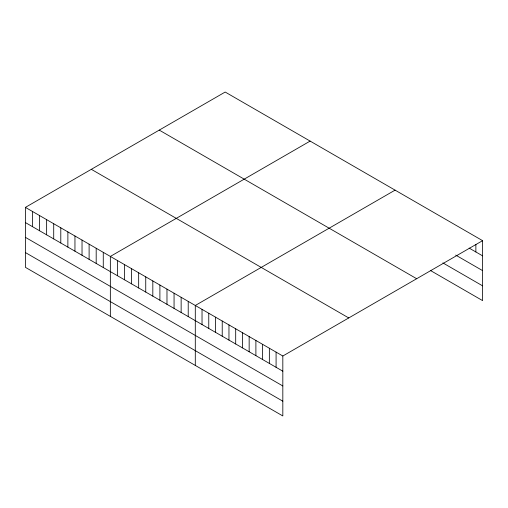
<?xml version="1.0" encoding="UTF-8"?>
<svg xmlns="http://www.w3.org/2000/svg" width="508" height="508" viewBox="0 0 508 508"><rect width="100%" height="100%" fill="white"/><g stroke="black" fill="none" stroke-linecap="round" stroke-linejoin="round"><path stroke-width="0.76" d="M25.4 207.385L282.823 356.006L282.823 415.957L25.4 267.335L25.4 207.385L225.177 92.043L482.6 240.665L482.6 300.615L430.759 270.681M310.128 141.091L110.35 256.432L110.35 316.382M395.078 190.132L195.294 305.473L195.294 365.423M282.823 356.006L482.6 240.665M469.138 248.082L482.6 255.854M455.67 255.079L482.6 270.624M442.881 262.909L482.6 285.845M159.252 130.105L416.674 278.727M91.326 169.323L348.748 317.945M25.4 222.574L282.823 371.196M25.4 237.344L282.823 385.966M25.4 252.565L282.823 401.187M475.869 244.373L475.869 251.968M276.085 352.12L276.085 367.309M269.354 348.234L269.354 363.423M262.623 344.348L262.623 359.537M255.892 340.462L255.892 355.651M249.155 336.569L249.155 351.758M242.424 332.683L242.424 347.872M235.693 328.797L235.693 343.986M228.962 324.91L228.962 340.1M222.225 321.024L222.225 336.213M215.494 317.138L215.494 332.327M208.763 313.252L208.763 328.441M202.032 309.366L202.032 324.555M188.22 301.39L188.22 316.579M181.14 297.301L181.14 312.49M174.06 293.218L174.06 308.407M166.98 289.128L166.98 304.317M159.899 285.039L159.899 300.228M152.825 280.956L152.825 296.145M145.745 276.866L145.745 292.056M138.665 272.777L138.665 287.966M131.585 268.694L131.585 283.883M124.504 264.604L124.504 279.794M117.431 260.521L117.431 275.704M103.27 252.343L103.27 267.532M96.19 248.26L96.19 263.449M89.11 244.17L89.11 259.359M82.029 240.081L82.029 255.27M74.955 235.998L74.955 251.187M67.875 231.908L67.875 247.098M60.795 227.825L60.795 243.008M53.715 223.736L53.715 238.925M46.634 219.646L46.634 234.836M39.56 215.563L39.56 230.753M32.48 211.474L32.48 226.663"/></g></svg>
